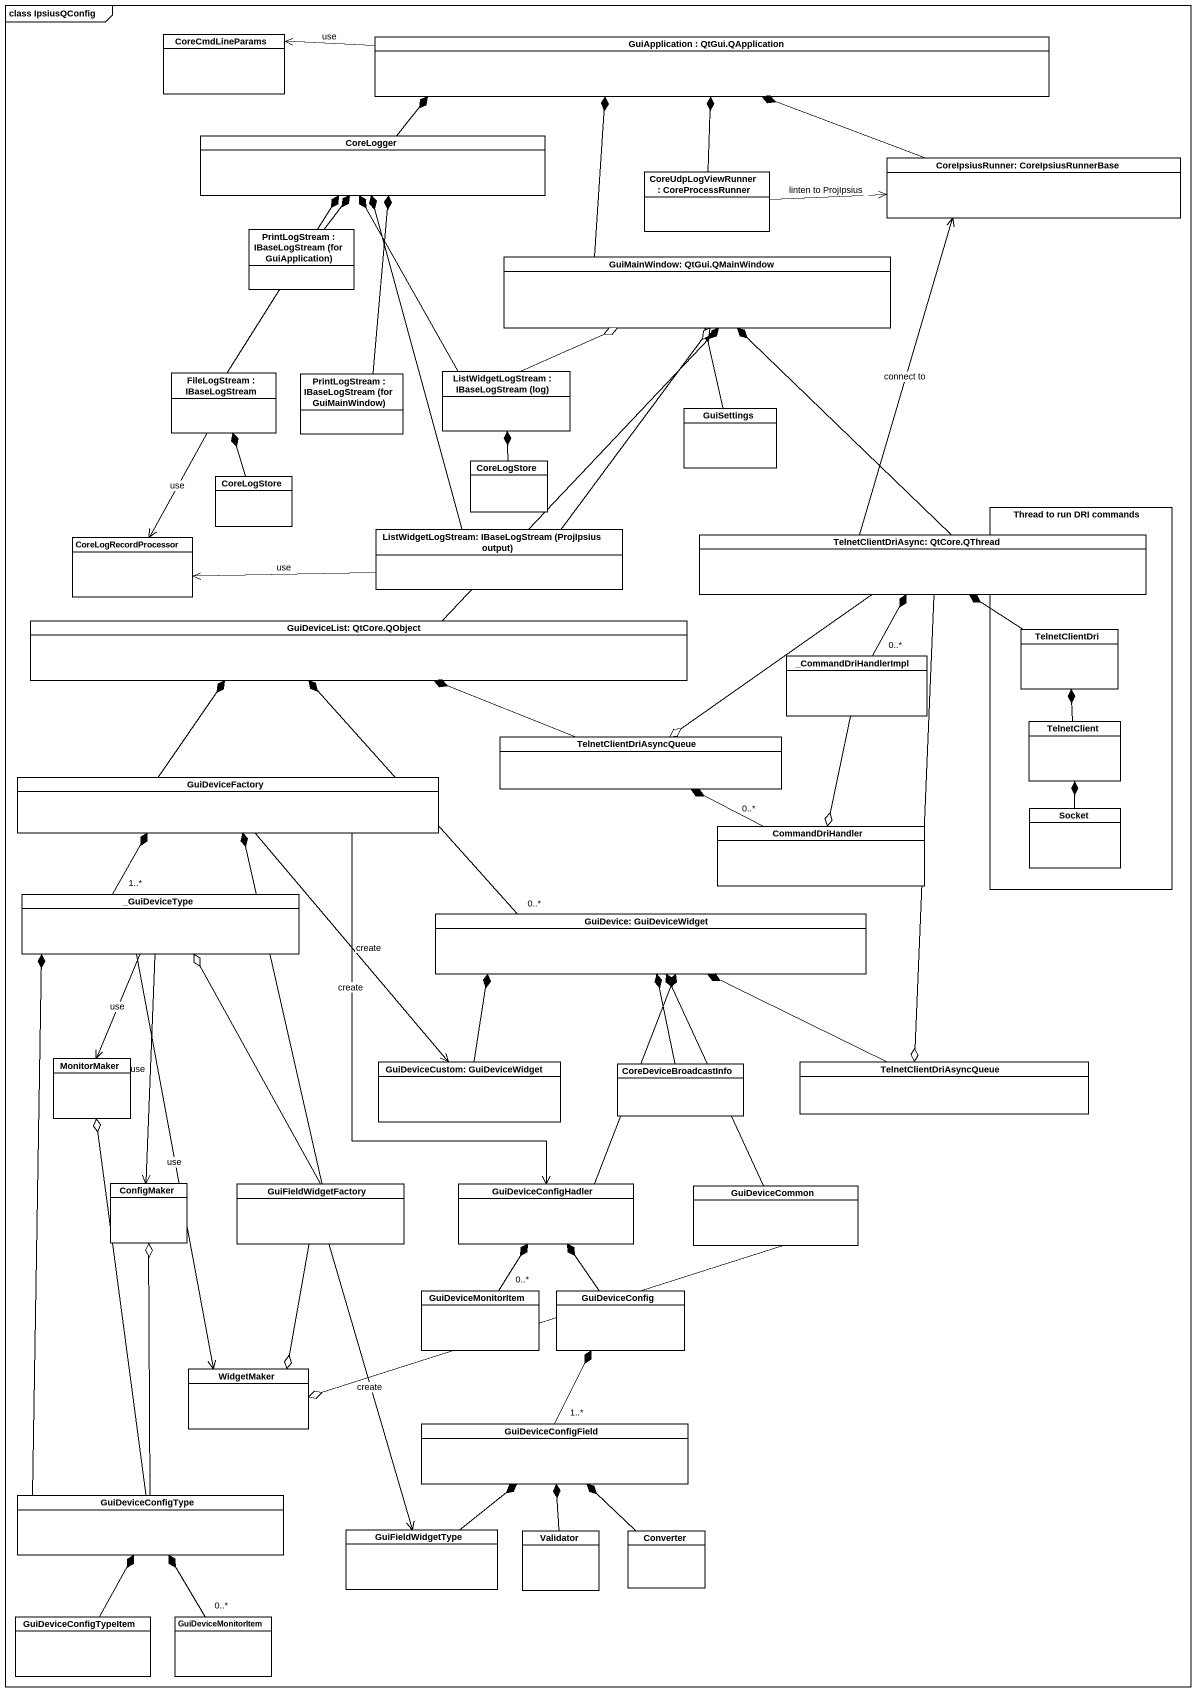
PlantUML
@startuml
mainframe class IpsiusQConfig
hide circle
hide empty members
class CoreCmdLineParams
class "GuiApplication : QtGui.QApplication" as GuiApplication_QtGui
class CoreLogger
class "CoreUdpLogViewRunner : CoreProcessRunner" as CoreUdpLogViewRunner
class "CoreIpsiusRunner: CoreIpsiusRunnerBase" as CoreIpsiusRunner
class "PrintLogStream : IBaseLogStream (for GuiApplication)" as PrintLogStream
class "GuiMainWindow: QtGui.QMainWindow" as GuiMainWindow_QtGui
class "FileLogStream : IBaseLogStream" as FileLogStream_IBaseLogStream
class "PrintLogStream : IBaseLogStream (for GuiMainWindow)" as PrintLogStream_2
class "ListWidgetLogStream : IBaseLogStream (log)" as ListWidgetLogStream
class GuiSettings
class CoreLogStore
class "CoreLogStore" as CoreLogStore_2
class "ListWidgetLogStream: IBaseLogStream (ProjIpsius output)" as ListWidgetLogStream_2
class "TelnetClientDriAsync: QtCore.QThread" as TelnetClientDriAsync_QtCore
rectangle "Thread to run DRI commands" as Thread_to_run_DRI_commands {
  class TelnetClientDri
  class TelnetClient
  class Socket
}
class CoreLogRecordProcessor
class "GuiDeviceList: QtCore.QObject" as GuiDeviceList_QtCore_QObject
class "_CommandDriHandlerImpl" as CommandDriHandlerImpl
class TelnetClientDriAsyncQueue
class GuiDeviceFactory
class CommandDriHandler
class "_GuiDeviceType" as GuiDeviceType
class "GuiDevice: GuiDeviceWidget" as GuiDevice_GuiDeviceWidget
class MonitorMaker
class "GuiDeviceCustom: GuiDeviceWidget" as GuiDeviceCustom
class CoreDeviceBroadcastInfo
class "TelnetClientDriAsyncQueue" as TelnetClientDriAsyncQueue_2
class ConfigMaker
class GuiFieldWidgetFactory
class GuiDeviceConfigHadler
class GuiDeviceCommon
class GuiDeviceMonitorItem
class GuiDeviceConfig
class WidgetMaker
class GuiDeviceConfigField
class GuiDeviceConfigType
class GuiFieldWidgetType
class Validator
class Converter
class GuiDeviceConfigTypeItem
class "GuiDeviceMonitorItem" as GuiDeviceMonitorItem_2
GuiApplication_QtGui -left-> CoreCmdLineParams : use
CoreLogger -right-* GuiApplication_QtGui
CoreUdpLogViewRunner -up-* GuiApplication_QtGui
CoreUdpLogViewRunner -right-> CoreIpsiusRunner : linten to ProjIpsius
CoreIpsiusRunner -left-* GuiApplication_QtGui
PrintLogStream -up-* CoreLogger
GuiMainWindow_QtGui -up-* GuiApplication_QtGui
FileLogStream_IBaseLogStream -up-* CoreLogger
FileLogStream_IBaseLogStream --> CoreLogRecordProcessor : use
PrintLogStream_2 -up-* CoreLogger
ListWidgetLogStream -up-* CoreLogger
ListWidgetLogStream -right-o GuiMainWindow_QtGui
GuiSettings -up-* GuiMainWindow_QtGui
CoreLogStore -up-* FileLogStream_IBaseLogStream
CoreLogStore_2 -up-* ListWidgetLogStream
ListWidgetLogStream_2 -up-* CoreLogger
ListWidgetLogStream_2 -up-o GuiMainWindow_QtGui
ListWidgetLogStream_2 -left-> CoreLogRecordProcessor : use
TelnetClientDriAsync_QtCore -up-> CoreIpsiusRunner : connect to
TelnetClientDriAsync_QtCore -up-* GuiMainWindow_QtGui
TelnetClientDriAsync_QtCore --o TelnetClientDriAsyncQueue
TelnetClientDriAsync_QtCore --o TelnetClientDriAsyncQueue_2
GuiDeviceList_QtCore_QObject -up-* GuiMainWindow_QtGui
TelnetClientDri -up-* TelnetClientDriAsync_QtCore
CommandDriHandlerImpl "0..*" -up-* TelnetClientDriAsync_QtCore
CommandDriHandlerImpl --o CommandDriHandler
TelnetClient -up-* TelnetClientDri
TelnetClientDriAsyncQueue -left-* GuiDeviceList_QtCore_QObject
GuiDeviceFactory -up-* GuiDeviceList_QtCore_QObject
GuiDeviceFactory --> GuiDeviceCustom : create
GuiDeviceFactory --> GuiDeviceConfigHadler : create
CommandDriHandler "0..*" -left-* TelnetClientDriAsyncQueue
Socket -up-* TelnetClient
GuiDeviceType "1..*" -up-* GuiDeviceFactory
GuiDeviceType --> MonitorMaker : use
GuiDeviceType --> ConfigMaker : use
GuiDeviceType --> WidgetMaker : use
GuiDevice_GuiDeviceWidget "0..*" -up-* GuiDeviceList_QtCore_QObject
GuiDeviceCustom -up-* GuiDevice_GuiDeviceWidget
CoreDeviceBroadcastInfo -up-* GuiDevice_GuiDeviceWidget
TelnetClientDriAsyncQueue_2 -left-* GuiDevice_GuiDeviceWidget
GuiFieldWidgetFactory -up-* GuiDeviceFactory
GuiFieldWidgetFactory -up-o GuiDeviceType
GuiFieldWidgetFactory --o WidgetMaker
GuiFieldWidgetFactory --> GuiFieldWidgetType : create
GuiDeviceConfigHadler -up-* GuiDevice_GuiDeviceWidget
GuiDeviceCommon -up-* GuiDevice_GuiDeviceWidget
GuiDeviceCommon -left-o WidgetMaker
GuiDeviceMonitorItem "0..*" -up-* GuiDeviceConfigHadler
GuiDeviceConfig -up-* GuiDeviceConfigHadler
GuiDeviceConfigField "1..*" -up-* GuiDeviceConfig
GuiDeviceConfigType -up-* GuiDeviceType
GuiDeviceConfigType -up-o MonitorMaker
GuiDeviceConfigType -up-o ConfigMaker
GuiFieldWidgetType -up-* GuiDeviceConfigField
Validator -up-* GuiDeviceConfigField
Converter -up-* GuiDeviceConfigField
GuiDeviceConfigTypeItem -up-* GuiDeviceConfigType
GuiDeviceMonitorItem_2 "0..*" -up-* GuiDeviceConfigType
@enduml
